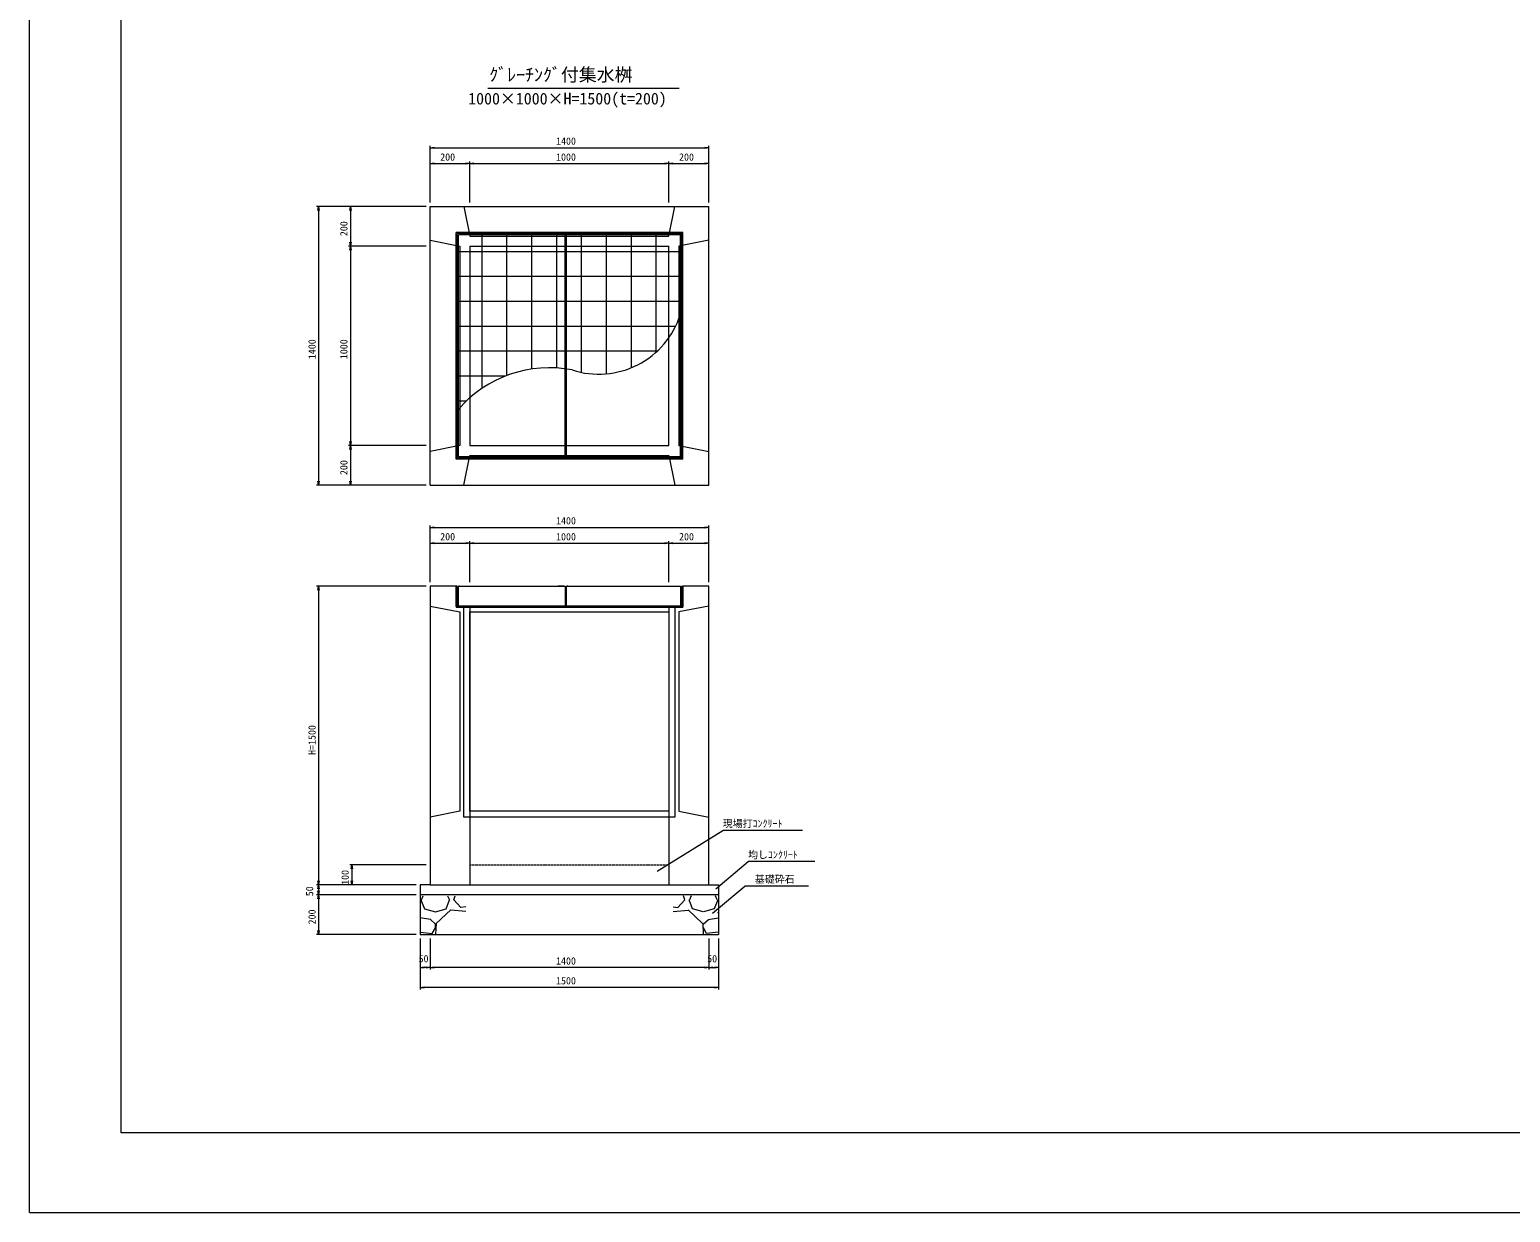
# Model space of a CAD drawing. Units: millimetres on the paper. Extents: x 0 to 841, y 0 to 594.
# Drawn here: x 0 to 372, y 0 to 297 of the extents above; entities that cross this region are included whole.
import ezdxf
from ezdxf.enums import TextEntityAlignment as Align

# ---------------------------------------------------------------- set-up
doc = ezdxf.new("R2010")
doc.units = ezdxf.units.MM
doc.linetypes.add('USER1', pattern=[0.375, 0.25, -0.125])
for name, color, linetype, lineweight in [('D-STR-DIM（寸法）', 7, 'Continuous', 18), ('D-STR-HTXT（旗揚げ）', 7, 'Continuous', 18), ('D-STR-STR1（構造物）', 4, 'Continuous', 18), ('D-STR-STRn（構造物）', 7, 'Continuous', 18), ('D-STR（構造物外形線）', 1, 'Continuous', 18), ('D-TTL(外枠）', 2, 'Continuous', 18), ('DEFPOINTS_2', 8, 'Continuous', 18)]:
    doc.layers.add(name, color=color, linetype=linetype, lineweight=lineweight)
doc.layers.add('D-STR-TXT（文字）', color=7, linetype='Continuous')
doc.layers.add('D-TTL-TXT（文字）', color=7, linetype='Continuous')
doc.styles.add('ＭＳ ゴシック', font='')
doc.styles.get('ＭＳ ゴシック').set_extended_font_data('MS Gothic')

msp = doc.modelspace()

# ---------------------------------------------------------------- linework, layer by layer
at = {"layer": 'D-STR-DIM（寸法）'}
for p, q in [((100.596, 253.597), (100.596, 267.847)), ((170.596, 253.597), (170.596, 267.847)), ((100.596, 267.347), (101.596, 267.513)), ((101.596, 267.18), (100.596, 267.347)), ((100.596, 267.347), (101.596, 267.347)), ((101.596, 267.347), (169.596, 267.347)), ((169.596, 267.513), (170.596, 267.347)), ((170.596, 267.347), (169.596, 267.18)), ((170.596, 267.347), (169.596, 267.347)), ((100.596, 253.597), (100.596, 263.847)), ((100.596, 263.347), (101.596, 263.513)), ((101.596, 263.18), (100.596, 263.347)), ((100.596, 263.347), (101.596, 263.347)), ((101.596, 263.347), (109.596, 263.347)), ((109.596, 263.513), (110.596, 263.347)), ((110.596, 263.347), (109.596, 263.18)), ((110.596, 263.347), (109.596, 263.347)), ((110.596, 253.597), (110.596, 263.847)), ((110.596, 253.597), (110.596, 263.847)), ((110.596, 263.347), (111.596, 263.513)), ((111.596, 263.18), (110.596, 263.347)), ((110.596, 263.347), (111.596, 263.347)), ((111.596, 263.347), (159.596, 263.347)), ((159.596, 263.513), (160.596, 263.347)), ((160.596, 263.347), (159.596, 263.18)), ((160.596, 263.347), (159.596, 263.347)), ((160.596, 253.597), (160.596, 263.847)), ((160.596, 253.597), (160.596, 263.847)), ((160.596, 263.347), (161.596, 263.513)), ((161.596, 263.18), (160.596, 263.347)), ((160.596, 263.347), (161.596, 263.347)), ((161.596, 263.347), (169.596, 263.347)), ((169.596, 263.513), (170.596, 263.347)), ((170.596, 263.347), (169.596, 263.18)), ((170.596, 263.347), (169.596, 263.347)), ((170.596, 253.597), (170.596, 263.847)), ((99.596, 252.597), (72.096, 252.597)), ((72.429, 251.597), (72.596, 252.597)), ((72.596, 252.597), (72.762, 251.597)), ((72.596, 252.597), (72.596, 251.597)), ((72.596, 251.597), (72.596, 183.597)), ((99.596, 252.597), (80.096, 252.597)), ((80.429, 251.597), (80.596, 252.597)), ((80.596, 252.597), (80.762, 251.597)), ((80.596, 252.597), (80.596, 251.597)), ((80.596, 251.597), (80.596, 243.597)), ((99.596, 242.597), (80.096, 242.597)), ((99.596, 242.597), (80.096, 242.597)), ((80.596, 242.597), (80.429, 243.597)), ((80.429, 241.597), (80.596, 242.597)), ((80.762, 243.597), (80.596, 242.597)), ((80.596, 242.597), (80.596, 243.597)), ((80.596, 242.597), (80.762, 241.597)), ((80.596, 242.597), (80.596, 241.597)), ((80.596, 241.597), (80.596, 193.597)), ((80.596, 192.597), (80.429, 193.597)), ((80.762, 193.597), (80.596, 192.597)), ((80.596, 192.597), (80.596, 193.597)), ((99.596, 192.597), (80.096, 192.597)), ((99.596, 192.597), (80.096, 192.597)), ((80.429, 191.597), (80.596, 192.597)), ((80.596, 192.597), (80.762, 191.597)), ((80.596, 192.597), (80.596, 191.597)), ((80.596, 191.597), (80.596, 183.597)), ((99.596, 182.597), (72.096, 182.597)), ((72.596, 182.597), (72.429, 183.597)), ((72.762, 183.597), (72.596, 182.597)), ((72.596, 182.597), (72.596, 183.597)), ((99.596, 182.597), (80.096, 182.597)), ((80.596, 182.597), (80.429, 183.597)), ((80.762, 183.597), (80.596, 182.597)), ((80.596, 182.597), (80.596, 183.597)), ((100.596, 158.265), (100.596, 172.515)), ((100.596, 172.015), (101.596, 172.182)), ((101.596, 171.848), (100.596, 172.015)), ((100.596, 172.015), (101.596, 172.015)), ((101.596, 172.015), (169.596, 172.015)), ((169.596, 172.182), (170.596, 172.015)), ((170.596, 172.015), (169.596, 171.848)), ((170.596, 172.015), (169.596, 172.015)), ((170.596, 158.265), (170.596, 172.515)), ((100.596, 158.265), (100.596, 168.515)), ((100.596, 168.015), (101.596, 168.182)), ((101.596, 167.848), (100.596, 168.015)), ((100.596, 168.015), (101.596, 168.015)), ((101.596, 168.015), (109.596, 168.015)), ((109.596, 168.182), (110.596, 168.015)), ((110.596, 168.015), (109.596, 167.848)), ((110.596, 168.015), (109.596, 168.015)), ((110.596, 158.265), (110.596, 168.515)), ((110.596, 158.265), (110.596, 168.515)), ((110.596, 168.015), (111.596, 168.182)), ((111.596, 167.848), (110.596, 168.015)), ((110.596, 168.015), (111.596, 168.015)), ((111.596, 168.015), (159.596, 168.015)), ((159.596, 168.182), (160.596, 168.015)), ((160.596, 168.015), (159.596, 167.848)), ((160.596, 168.015), (159.596, 168.015)), ((160.596, 158.265), (160.596, 168.515)), ((160.596, 158.265), (160.596, 168.515)), ((160.596, 168.015), (161.596, 168.182)), ((161.596, 167.848), (160.596, 168.015)), ((160.596, 168.015), (161.596, 168.015)), ((161.596, 168.015), (169.596, 168.015)), ((169.596, 168.182), (170.596, 168.015)), ((170.596, 168.015), (169.596, 167.848)), ((170.596, 168.015), (169.596, 168.015)), ((170.596, 158.265), (170.596, 168.515)), ((99.596, 157.265), (72.096, 157.265)), ((72.429, 156.265), (72.596, 157.265)), ((72.596, 157.265), (72.762, 156.265)), ((72.596, 157.265), (72.596, 156.265)), ((72.596, 156.265), (72.596, 83.265)), ((99.596, 87.265), (80.43, 87.265)), ((80.763, 86.265), (80.93, 87.265)), ((80.93, 87.265), (81.097, 86.265)), ((80.93, 87.265), (80.93, 86.265)), ((80.93, 86.265), (80.93, 83.265)), ((97.096, 82.265), (72.096, 82.265)), ((94.596, 82.265), (72.096, 82.265)), ((72.596, 82.265), (72.429, 83.265)), ((72.429, 81.265), (72.596, 82.265)), ((72.762, 83.265), (72.596, 82.265)), ((72.596, 82.265), (72.596, 83.265)), ((72.596, 82.265), (72.762, 81.265)), ((72.596, 82.265), (72.596, 81.265)), ((97.096, 82.265), (80.43, 82.265)), ((80.93, 82.265), (80.763, 83.265)), ((81.097, 83.265), (80.93, 82.265)), ((80.93, 82.265), (80.93, 83.265)), ((97.096, 79.765), (72.096, 79.765)), ((97.096, 79.765), (72.096, 79.765)), ((72.596, 79.765), (72.429, 80.765)), ((72.429, 78.765), (72.596, 79.765)), ((72.596, 81.265), (72.596, 80.765)), ((72.762, 80.765), (72.596, 79.765)), ((72.596, 79.765), (72.596, 80.765)), ((72.596, 79.765), (72.762, 78.765)), ((72.596, 79.765), (72.596, 78.765)), ((72.596, 78.765), (72.596, 70.765)), ((72.596, 69.765), (72.429, 70.765)), ((72.762, 70.765), (72.596, 69.765)), ((72.596, 69.765), (72.596, 70.765)), ((97.096, 69.765), (72.096, 69.765)), ((98.096, 68.765), (98.096, 60.972)), ((98.096, 68.765), (98.096, 56.004)), ((100.596, 68.765), (100.596, 60.972)), ((100.596, 68.765), (100.596, 60.972)), ((170.596, 68.765), (170.596, 60.972)), ((170.596, 68.765), (170.596, 60.972)), ((173.096, 68.765), (173.096, 60.972)), ((173.096, 68.765), (173.096, 56.004)), ((98.096, 61.472), (99.096, 61.639)), ((99.096, 61.306), (98.096, 61.472)), ((98.096, 61.472), (99.096, 61.472)), ((99.596, 61.472), (99.096, 61.472)), ((99.596, 61.639), (100.596, 61.472)), ((100.596, 61.472), (99.596, 61.306)), ((100.596, 61.472), (99.596, 61.472)), ((100.596, 61.472), (101.596, 61.639)), ((101.596, 61.306), (100.596, 61.472)), ((100.596, 61.472), (101.596, 61.472)), ((169.596, 61.472), (101.596, 61.472)), ((169.596, 61.639), (170.596, 61.472)), ((170.596, 61.472), (169.596, 61.306)), ((170.596, 61.472), (169.596, 61.472)), ((170.596, 61.472), (171.596, 61.639)), ((171.596, 61.306), (170.596, 61.472)), ((170.596, 61.472), (171.596, 61.472)), ((171.596, 61.472), (172.096, 61.472)), ((172.096, 61.639), (173.096, 61.472)), ((173.096, 61.472), (172.096, 61.306)), ((173.096, 61.472), (172.096, 61.472)), ((98.096, 56.504), (99.096, 56.671)), ((99.096, 56.338), (98.096, 56.504)), ((98.096, 56.504), (99.096, 56.504)), ((172.096, 56.504), (99.096, 56.504)), ((172.096, 56.671), (173.096, 56.504)), ((173.096, 56.504), (172.096, 56.338)), ((173.096, 56.504), (172.096, 56.504))]:
    msp.add_line(p, q, dxfattribs=at)
at = {"layer": 'D-STR-HTXT（旗揚げ）'}
for p, q in [((115.104, 282.305), (163.212, 282.305)), ((157.643, 85.691), (174.118, 95.906)), ((194.153, 95.906), (174.118, 95.906)), ((172.352, 81.267), (180.475, 88.076)), ((197.243, 88.076), (180.475, 88.076)), ((171.555, 75.139), (179.678, 81.949)), ((195.652, 81.949), (179.678, 81.949))]:
    msp.add_line(p, q, dxfattribs=at)
at = {"layer": 'D-STR-STR1（構造物）'}
for p, q in [((107.121, 189.122), (107.121, 246.072)), ((164.071, 246.072), (107.121, 246.072)), ((163.771, 245.772), (107.421, 245.772)), ((107.421, 189.422), (107.421, 245.772)), ((163.771, 189.422), (163.771, 245.772)), ((164.071, 189.122), (164.071, 246.072)), ((163.471, 245.472), (107.721, 245.472)), ((107.721, 189.722), (107.721, 245.472)), ((113.664, 242.597), (113.664, 245.472)), ((113.664, 206.931), (113.664, 242.597)), ((119.914, 242.597), (119.914, 245.472)), ((119.914, 210.168), (119.914, 242.597)), ((126.164, 242.597), (126.164, 245.472)), ((126.164, 211.783), (126.164, 242.597)), ((132.414, 242.597), (132.414, 245.472)), ((132.414, 212.04), (132.414, 242.597)), ((134.571, 189.722), (134.571, 245.472)), ((134.871, 189.722), (134.871, 245.472)), ((138.664, 242.597), (138.664, 245.472)), ((138.664, 210.914), (138.664, 242.597)), ((144.914, 242.597), (144.914, 245.472)), ((144.914, 210.565), (144.914, 242.597)), ((151.164, 242.597), (151.164, 245.472)), ((151.164, 212.096), (151.164, 242.597)), ((157.414, 242.597), (157.414, 245.472)), ((157.414, 216.042), (157.414, 242.597)), ((163.471, 189.722), (163.471, 245.472)), ((110.596, 241.226), (107.721, 241.226)), ((134.571, 241.226), (110.596, 241.226)), ((160.596, 241.226), (134.871, 241.226)), ((163.471, 241.226), (160.596, 241.226)), ((110.596, 234.976), (107.721, 234.976)), ((134.571, 234.976), (110.596, 234.976)), ((160.596, 234.976), (134.871, 234.976)), ((163.471, 234.976), (160.596, 234.976)), ((110.596, 228.726), (107.721, 228.726)), ((134.571, 228.726), (110.596, 228.726)), ((160.596, 228.726), (134.871, 228.726)), ((163.471, 228.726), (160.596, 228.726)), ((110.596, 222.476), (107.721, 222.476)), ((134.571, 222.476), (110.596, 222.476)), ((160.596, 222.476), (134.871, 222.476)), ((162.272, 222.476), (160.596, 222.476)), ((110.596, 216.226), (107.721, 216.226)), ((134.571, 216.226), (110.596, 216.226)), ((157.616, 216.226), (134.871, 216.226)), ((110.596, 209.976), (107.721, 209.976)), ((119.418, 209.976), (110.596, 209.976)), ((109.702, 203.726), (107.721, 203.726)), ((163.471, 189.722), (107.721, 189.722)), ((164.071, 189.122), (107.121, 189.122)), ((163.771, 189.422), (107.421, 189.422)), ((107.121, 157.265), (107.121, 154.615)), ((107.121, 157.265), (107.121, 151.965)), ((107.421, 157.265), (107.121, 157.265)), ((107.121, 152.115), (107.121, 157.265)), ((107.421, 152.265), (107.421, 157.265)), ((107.721, 157.265), (108.021, 157.265)), ((108.021, 157.265), (107.721, 157.265)), ((107.721, 157.265), (134.571, 157.265)), ((107.721, 152.265), (107.721, 157.265)), ((134.271, 157.265), (132.801, 157.265)), ((134.571, 157.265), (134.571, 152.265)), ((134.871, 157.265), (135.171, 157.265)), ((135.171, 157.265), (134.871, 157.265)), ((134.871, 157.265), (163.471, 157.265)), ((134.871, 152.265), (134.871, 157.265)), ((163.471, 157.265), (163.471, 152.265)), ((163.771, 157.265), (164.071, 157.265)), ((163.771, 152.265), (163.771, 157.265)), ((164.071, 157.265), (164.071, 151.965)), ((164.071, 152.115), (164.071, 157.265)), ((107.121, 151.965), (164.071, 151.965)), ((134.571, 152.265), (107.421, 152.265)), ((163.771, 152.265), (134.871, 152.265))]:
    msp.add_line(p, q, dxfattribs=at)
at = {"layer": 'D-STR-STR1（構造物）', "color": 7}
for p, q in [((107.421, 157.265), (107.421, 152.265)), ((163.771, 157.265), (163.771, 152.265)), ((109.096, 152.265), (162.096, 152.265))]:
    msp.add_line(p, q, dxfattribs=at)
at = {"layer": 'D-STR-STR1（構造物）', "color": 7, "linetype": 'USER1'}
msp.add_line((110.596, 87.265), (160.596, 87.265), dxfattribs=at)
at = {"layer": 'D-STR-STR1（構造物）'}
for centre, radius, start, end in [((142.976, 231.992), 21.514, 251.96728, 342.2889), ((130.514, 182.051), 30.049, 78.86599, 139.33365)]:
    msp.add_arc(centre, radius, start, end, dxfattribs=at)
at = {"layer": 'D-STR-STRn（構造物）'}
for p, q in [((98.096, 82.265), (98.096, 69.765)), ((100.596, 82.265), (98.096, 82.265)), ((170.596, 82.265), (173.096, 82.265)), ((173.096, 82.265), (173.096, 69.765)), ((173.096, 79.765), (98.096, 79.765)), ((98.274, 78.483), (99.231, 76.249)), ((98.448, 78.486), (98.869, 79.469)), ((104.666, 76.238), (105.464, 78.472)), ((105.006, 79.469), (105.461, 78.484)), ((106.574, 78.48), (106.945, 79.469)), ((108.33, 76.593), (106.575, 78.508)), ((162.861, 76.593), (164.617, 78.508)), ((164.617, 78.48), (164.246, 79.469)), ((166.526, 76.238), (165.728, 78.472)), ((166.186, 79.469), (165.731, 78.484)), ((172.918, 78.483), (171.96, 76.249)), ((172.744, 78.486), (172.323, 79.469)), ((98.279, 75.29), (98.096, 75.351)), ((98.096, 75.196), (98.26, 75.294)), ((99.22, 76.234), (101.933, 75.436)), ((101.962, 75.435), (104.675, 76.233)), ((105.791, 75.931), (102.121, 72.579)), ((109.559, 75.59), (105.782, 75.905)), ((109.559, 76.694), (108.312, 76.586)), ((161.633, 76.694), (162.879, 76.586)), ((161.633, 75.59), (165.41, 75.905)), ((165.4, 75.931), (169.071, 72.579)), ((169.229, 75.435), (166.516, 76.233)), ((171.972, 76.234), (169.259, 75.436)), ((172.913, 75.29), (173.096, 75.351)), ((173.096, 75.196), (172.932, 75.294)), ((100.691, 73.548), (98.096, 73.937)), ((101.964, 72.398), (100.687, 73.516)), ((101.129, 70.018), (101.927, 71.454)), ((101.946, 71.461), (101.946, 72.418)), ((102.11, 72.573), (101.982, 69.893)), ((169.082, 72.573), (169.209, 69.893)), ((169.228, 72.398), (170.504, 73.516)), ((169.245, 71.461), (169.245, 72.418)), ((170.063, 70.018), (169.265, 71.454)), ((170.5, 73.548), (173.096, 73.937)), ((98.096, 70.384), (101.154, 70.017)), ((98.096, 69.765), (173.096, 69.765)), ((173.096, 70.384), (170.037, 70.017))]:
    msp.add_line(p, q, dxfattribs=at)
at = {"layer": 'D-STR（構造物外形線）'}
for p, q in [((100.596, 182.597), (100.596, 252.597)), ((100.596, 252.597), (170.596, 252.597)), ((109.096, 252.597), (110.596, 245.097)), ((160.596, 245.097), (162.096, 252.597)), ((170.596, 182.597), (170.596, 252.597)), ((100.596, 244.097), (108.096, 242.597)), ((108.096, 242.597), (108.096, 192.597)), ((110.596, 245.097), (160.596, 245.097)), ((110.596, 242.597), (110.596, 192.597)), ((110.596, 242.597), (160.596, 242.597)), ((160.596, 192.597), (160.596, 242.597)), ((170.596, 244.097), (163.096, 242.597)), ((163.096, 242.597), (163.096, 192.597)), ((108.096, 192.597), (100.596, 191.097)), ((109.096, 182.597), (110.596, 190.097)), ((110.596, 192.597), (160.596, 192.597)), ((110.596, 190.097), (160.596, 190.097)), ((160.596, 190.097), (162.096, 182.597)), ((163.096, 192.597), (170.596, 191.097)), ((100.596, 182.597), (170.596, 182.597)), ((107.121, 157.265), (100.596, 157.265)), ((100.596, 157.265), (100.596, 82.265)), ((107.121, 157.265), (107.121, 152.265)), ((170.596, 157.265), (164.071, 157.265)), ((164.071, 157.265), (164.071, 152.265)), ((170.596, 82.265), (170.596, 157.265)), ((100.596, 152.265), (108.096, 150.765)), ((107.121, 152.265), (164.071, 152.265)), ((108.096, 150.765), (108.096, 100.765)), ((109.096, 99.265), (109.096, 152.265)), ((110.596, 152.265), (110.596, 82.265)), ((110.596, 100.765), (110.596, 150.765)), ((110.596, 150.765), (160.596, 150.765)), ((160.596, 152.265), (160.596, 82.265)), ((160.596, 150.765), (160.596, 100.765)), ((162.096, 152.265), (162.096, 99.265)), ((170.596, 152.265), (163.096, 150.765)), ((163.096, 150.765), (163.096, 100.765)), ((108.096, 100.765), (100.596, 99.265)), ((160.596, 100.765), (110.596, 100.765)), ((163.096, 100.765), (170.596, 99.265)), ((162.096, 99.265), (109.096, 99.265)), ((100.596, 82.265), (170.596, 82.265))]:
    msp.add_line(p, q, dxfattribs=at)
at = {"layer": 'D-TTL(外枠）'}
for p, q in [((23, 20), (23, 574)), ((818, 20), (23, 20))]:
    msp.add_line(p, q, dxfattribs=at)
at = {"layer": 'DEFPOINTS_2'}
for q in [(0, 594), (841, 0)]:
    msp.add_line((0, 0), q, dxfattribs=at)

# ---------------------------------------------------------------- texts
at = {"layer": 'D-STR-DIM（寸法）', "style": 'ＭＳ ゴシック'}
for s, p in [('1400', (132.252, 267.547)), ('200', (103.147, 263.547)), ('1000', (132.252, 263.547)), ('200', (163.147, 263.547)), ('1400', (132.252, 172.215)), ('200', (103.147, 168.215)), ('1000', (132.252, 168.215)), ('200', (163.147, 168.215)), ('50', (97.715, 62.232)), ('1400', (132.252, 61.672)), ('50', (170.215, 62.232)), ('1500', (132.252, 56.704))]:
    msp.add_text(s, height=1.833, dxfattribs=at).set_placement(p, align=Align.BOTTOM_LEFT)
for s, p in [('200', (80.396, 245.148)), ('1400', (72.396, 214.253)), ('1000', (80.396, 214.253)), ('200', (80.396, 185.148)), ('H=1500', (72.396, 114.879)), ('100', (80.73, 82.233)), ('50', (71.796, 79.384)), ('200', (72.396, 72.316))]:
    msp.add_text(s, height=1.833, rotation=90, dxfattribs=at).set_placement(p, align=Align.BOTTOM_LEFT)
at = {"layer": 'D-STR-TXT（文字）', "style": 'ＭＳ ゴシック'}
for s, p in [('現場打ｺﾝｸﾘｰﾄ', (174.118, 96.158)), ('均しｺﾝｸﾘｰﾄ', (180.475, 88.329)), ('基礎砕石', (182.178, 82.202))]:
    msp.add_text(s, height=1.833, dxfattribs=at).set_placement(p, align=Align.BOTTOM_LEFT)
at = {"layer": 'D-TTL-TXT（文字）', "style": 'ＭＳ ゴシック'}
for s, height, p in [('ｸﾞﾚｰﾁﾝｸﾞ付集水桝', 3.299, (115.454, 283.048)), ('1000×1000×H=1500(t=200)', 2.933, (110.176, 277.325))]:
    msp.add_text(s, height=height, dxfattribs=at).set_placement(p, align=Align.BOTTOM_LEFT)

doc.saveas('drawing.dxf')
